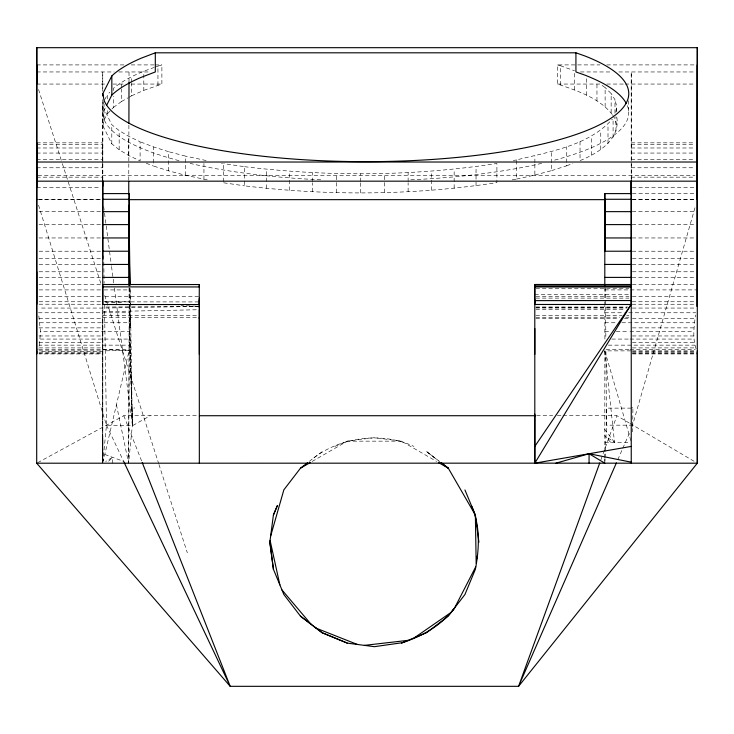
<?xml version="1.0" encoding="UTF-8"?>
<svg xmlns="http://www.w3.org/2000/svg" width="734" height="734" viewBox="0 0 734 734"><rect width="100%" height="100%" fill="white"/><g stroke="black" fill="none" stroke-linecap="round" stroke-linejoin="round"><path stroke-width="0.55" stroke-dasharray="3.67 2.75" d="M102.751 180.335L102.751 99.319M102.751 91.346L102.751 71.96L102.778 88.97M102.788 436.005L102.76 460.934L102.815 438.482M102.879 106.641L111.797 124.688L119.165 130.597L128.633 136.304L140.111 141.763L140.111 160.902L128.633 155.452L119.165 149.745L111.797 143.827L102.879 125.78L102.879 106.641L104.054 100.696M102.879 125.78L104.054 119.835L104.054 104.072M104.054 119.835L107.604 113.605L107.604 109.1M107.604 98.962L107.604 94.466L109.779 92.163M111.797 143.827L111.797 124.688M112.577 463.209L112.577 457.328L105.705 461.438M111.963 109.017L113.412 107.485L113.412 96.227M113.412 90.594L113.412 88.346C125.275 78.648 139.543 72.519 153.911 67.556M119.165 149.745L119.165 130.597M113.412 107.485L121.431 101.54L121.431 89.153M121.431 88.025L121.431 82.391M128.633 155.452L128.633 136.304M129.166 287.976L129.166 302.692L129.166 301.757L104.072 301.757M130.166 288.526L132.377 425.114L128.606 463.227L129.184 305.316M128.826 97.374L131.597 95.805L131.597 83.419M131.597 82.3L131.597 76.666M131.597 95.805L143.8 90.355L143.8 71.216M207.245 179.867L185.574 175.279L168.71 170.866L153.507 166.058L153.507 163.801M153.507 162.682L153.507 146.91L140.111 141.763M157.948 85.227L157.948 66.088L161.884 64.913L161.884 84.061L143.8 90.355M168.71 170.866L168.71 151.718L153.507 146.91M185.574 175.279L185.574 156.14L168.71 151.718M203.951 179.27L203.951 163.508M223.696 181.683L223.696 163.664L221.503 163.269M244.624 166.701C328.318 176.857 413.517 176.325 496.9 163.48L496.9 182.619C413.517 195.464 328.318 196.006 244.624 185.84L244.624 166.701L223.696 163.664M266.552 188.363L266.552 182.738M266.552 181.61L266.552 169.224M289.297 190.345L289.297 171.206M312.656 191.767L312.656 182.757M312.656 181.628L312.656 172.628M336.429 192.62L336.429 173.472M360.403 192.895L360.403 182.757M360.403 181.628L360.403 173.747M384.368 192.583L384.368 173.444M408.122 191.702L408.122 182.693M408.122 181.564L408.122 172.563M431.445 190.253L431.445 171.105M454.153 188.234L454.153 169.095M476.036 185.693L476.036 166.545M512.194 179.858L516.571 179.068L516.571 159.92C549.784 151.608 588.319 145.837 612.358 119.156M516.571 179.068L534.866 175.05L534.866 163.783M534.866 162.664L534.866 155.902M534.866 175.05L551.647 170.609L551.647 163.847M551.647 162.728L551.647 151.461M612.248 114.476C598.962 97.65 577.144 90.805 557.592 84.052L557.592 64.904L599.944 64.904M560.418 84.887L560.418 65.739L557.592 64.904M551.647 170.609L566.74 165.783L566.74 163.526M566.74 162.398L566.74 146.635M574.511 89.915L574.511 73.024M580.034 141.469L580.034 160.608C598.311 153.149 621.294 139.249 616.588 116.045M586.723 95.255L586.723 76.116M591.402 155.14L591.402 136.001M596.962 100.879L596.962 81.731M600.751 149.415L600.751 130.276M604.899 339.071L604.816 305.307M605.128 106.714L605.128 87.575L600.586 84.327M608 143.497L608 124.358M611.147 112.724L611.156 93.585L605.128 87.575M613.083 137.432L613.083 119.413M614.982 113.229L614.982 99.714L611.156 93.585M615.954 131.267L615.954 116.623M616.588 111.54L616.588 105.916L614.982 99.714M628.643 110.834L628.643 100.705M631.231 180.335L631.231 71.96L631.24 180.032M102.76 180.041L102.879 113.164M128.771 180.27L128.9 124.404M129 82.217L129.028 71.96M604.834 457.704L604.834 349.696M102.861 440.363L102.76 462.062L102.861 307.041L199.309 306.381L181.142 305.527M604.834 458.805L604.816 463.2L605.009 458.722M128.606 463.227L129.322 345.145L39.407 345.145L37.728 349.696M104.485 304.977L106.476 425.169L102.76 463.2L102.76 351.549L39.021 351.549M102.76 463.2L102.751 350.87L129.166 350.338L103.274 461.016M39.407 345.145L40.48 331.575L38.608 313.877M39.03 352.641L102.751 352.641L102.751 304.252M605.064 457.603L606.495 425.169L606.495 408.122L632.919 408.122L632.616 431.886M696.098 348.788C692.245 337.961 694.171 326.116 695.474 314.987M134.056 408.645L134.148 407.453M615.954 112.118L616.588 105.916M631.992 427.271L695.401 206.254M600.907 459.741L616.909 415.719L629.148 422.949M617.762 459.787L622.349 449.291M622.808 448.245L629.24 433.565M179.041 160.663A262.965 68.06 0 0 1 103.962 119.11L102.815 112.779L105.815 106.88M104.558 99.806L107.604 94.466M107.604 113.605L111.229 109.779M108.604 461.255L112.577 457.328M309.381 461.365C337.457 437.271 380.304 430.858 413.948 446.419M313.84 457.933L322.116 451.685M312.179 461.438L347.329 441.152L374.386 437.684L401.443 441.152L436.602 461.438M121.431 101.54L127.9 97.888M38.535 205.125L106.476 425.169L132.459 425.711L150.241 415.719M37.7 462.668L123.817 415.719L198.4 415.719M334.832 446.419L347.329 441.152L401.443 441.152M566.74 165.783L572.878 163.388M154.92 67.189L157.948 66.088M513.286 160.517L516.571 159.92M102.806 311.702L199.299 309.711M199.309 306.381L102.76 308.069L39.003 308.06M36.801 64.913L124.358 64.913M131.184 64.913L153.92 64.913M155.058 64.913L161.884 64.913M606.816 64.904L694.96 64.904M36.783 71.95L114.174 71.96M118.743 71.96L150.736 71.96M580.438 71.95L612.046 71.96M618.817 71.96L695.015 71.96M36.801 84.061L105.026 84.061M112.99 84.061L124.358 84.061M131.184 84.061L161.884 84.061M557.592 84.052L599.944 84.052M606.816 84.052L623.983 84.052M625.129 84.052L694.96 84.052M36.746 142.836L102.751 142.836L102.76 162.719M631.24 142.836L695.015 142.836M631.24 144.561L695.015 144.561M36.746 144.561L102.76 144.561M36.746 147.984L102.76 147.993M631.231 147.984L695.015 147.984M36.737 153.057L102.76 153.057M631.231 153.057L695.015 153.057M631.231 159.682L695.015 159.682M36.737 159.682L102.76 159.691M36.737 167.765L102.76 167.774M631.231 167.765L695.015 167.765M37.994 175.38L694.997 175.38M36.737 177.169L102.76 177.169M631.231 177.16L695.015 177.169M36.792 187.73L100.485 187.73M632.369 187.73L695.015 187.73M632.369 193.602L695.015 193.602M39.012 199.29L100.659 199.29M632.213 199.281L695.015 199.281M37.975 199.648L100.475 199.657M632.369 199.648L695.006 199.648M39.012 211.649L100.659 211.649M632.213 211.649L695.015 211.649M39.003 224.604L100.659 224.604M632.213 224.604L695.015 224.604M39.003 237.954L100.659 237.954M632.213 237.954L695.015 237.954M39.076 251.221L100.659 251.221M632.213 251.221L695.006 251.221M39.003 258.671L100.485 258.671M632.378 258.671L695.015 258.671M632.213 264.433L695.006 264.433M39.076 264.433L100.659 264.442M632.378 271.773L695.015 271.773M39.003 271.773L100.485 271.773M39.076 277.397L100.659 277.406M632.213 277.397L695.006 277.397M39.003 284.508L100.485 284.508M632.378 284.508L695.015 284.508M535.93 288.737L628.974 288.756M39.067 289.902L102.934 289.912M104.081 289.912L129.166 289.912M604.807 289.902L697.291 289.902M534.792 294.508L628.965 294.536M39.003 296.664L100.485 296.664M535.93 296.637L628.965 296.664M632.378 296.664L695.015 296.664M105.026 296.674L199.309 296.71M535.93 298.096L628.965 298.132M632.213 301.757L695.006 301.757M39.067 301.757L102.934 301.757M632.213 304.243L695.006 304.243M535.93 306.995L627.836 307.032M632.378 308.06L695.015 308.06M38.452 312.767L129.267 312.757L132.377 425.114L129.377 331.566L40.48 331.575M604.853 312.767L624.166 312.767M628.717 312.767L695.759 312.767M102.861 315.326L199.299 315.345M535.93 317.272L619.891 317.207M625.57 317.198L628.965 317.198M39.003 318.519L102.76 318.519L102.751 353.944L39.03 353.944M632.378 318.519L695.015 318.519M535.93 318.593L618.762 318.528M624.432 318.528L628.965 318.519M39.847 322.758L129.349 322.749L132.377 425.114L129.202 305.39M604.88 322.758L617.358 322.758M621.891 322.758L694.465 322.758M39.012 327.869L102.76 327.869M632.378 327.869L695.015 327.869M604.899 331.566L610.605 331.566M616.303 331.566L628.854 331.575M629.992 331.575L693.878 331.575M39.012 335.961L102.76 335.97M632.378 335.961L695.015 335.961M40.333 339.071L129.368 339.071M611.752 339.071L628.891 339.071M630.029 339.071L694.006 339.071M39.012 342.677L102.76 342.677M632.378 342.677L695.015 342.677M608.293 345.145L694.859 345.145M39.021 347.898L102.76 347.898M632.378 347.898L695.015 347.898M38.874 349.696L129.23 349.687M605.981 349.696L628.873 349.696M630.02 349.696L695.263 349.696M39.04 350.88L102.751 350.87M610.624 442.318L604.752 435.748L614.496 442.318L604.807 350.87L631.24 350.87M632.378 350.87L695.015 350.87M632.378 351.549L695.015 351.549M632.378 352.641L695.015 352.641M39.021 353.577L102.751 353.577M632.378 353.577L695.015 353.577M632.378 353.935L695.015 353.944M536.646 415.719L552.702 415.719M557.289 415.719L561.868 415.719M563.015 415.719L616.909 415.719M632.919 425.169L606.495 425.169L605.926 349.613M604.899 442.318L630.222 442.299M105.081 301.858L199.309 301.931M39.058 304.206L100.475 304.252M535.921 307.518L626.698 307.601M535.921 307.977L626.698 308.06M535.921 309.629L625.561 309.711M535.921 315.281L622.157 315.354M626.698 315.363L628.965 315.363M102.87 317.317L199.309 317.4M102.751 349.687L129.166 350.338M105.081 301.958L122.11 302.757M223.696 182.803L244.624 185.84M206.144 160.526L185.574 156.14M560.418 65.739L574.511 70.767M104.806 454.465L124.33 461.649M146.295 163.278L153.507 166.058M631.524 407.306L632.919 408.122M630.093 423.5L694.373 461.466M434.913 458.062L426.665 451.594L439.382 461.447M426.665 451.594L439.29 461.282M604.605 429.243L614.496 442.318M612.789 115.357L614.982 118.853L616.588 125.055M106.476 425.169L123.661 461.447M123.817 415.719L141.827 461.53M38.553 89.511L62.005 162.544M62.353 163.636L100.861 283.544M104.714 295.536L158.617 463.402M158.966 464.494L187.326 552.794M604.807 350.87L631.029 441.207M116.44 404.755L128.138 461.016M103.641 206.456L104.384 212.117M104.54 213.255L111.385 265.369M111.531 266.497L113.77 283.489M114.366 288.022L132.459 425.711M129.248 304.968L130.808 328.401L129.955 288.361M103.677 255.744L104.127 283.223M605.467 287.801L605.844 338.172M102.797 102.576L102.815 112.779M604.807 287.636L604.807 300.83M604.807 301.757L604.807 304.243M129.166 287.636L129.175 302.72M102.76 163.728L102.76 179.445M627.276 105.568A262.965 68.06 0 0 1 552.427 160.7M541.664 163.352A262.965 68.06 0 0 1 410.554 179.821M320.74 179.802A262.965 68.06 0 0 1 190.134 163.398"/><path stroke-width="1.1" d="M36.746 147.984L36.7 463.209L230.201 686.318L518.571 686.318L697.3 463.2L697.291 47.682L36.792 47.682L36.7 181.17L697.3 181.17L697.3 186.252M36.783 304.206L36.792 199.29M36.801 84.061L36.801 64.913M102.76 186.252L102.76 181.17L102.76 304.518L199.208 304.546L199.309 284.553L102.76 284.508L102.76 304.518M102.815 95.888L102.815 93.631L111.834 75.932A262.965 68.06 0 0 1 141.506 58.069L155.305 52.811L575.924 52.811L584.668 55.885A262.965 68.06 0 0 1 453.612 157.764A262.965 68.06 0 0 1 103.962 99.971L102.815 93.631M106.825 104.907L111.834 95.081L111.834 75.932M102.751 193.602L129.166 193.602L129.166 285.361M129.166 285.709L128.817 210.979M129.166 193.602L129.166 237.954L102.934 237.954M155.305 52.811L155.305 71.96L141.506 77.208A262.965 68.06 0 0 0 111.834 95.081M199.299 309.711L199.318 318.666M199.299 308.051L199.309 298.169M534.792 303.656L534.792 284.48L631.24 284.508L631.24 180.573M534.847 414.15L534.82 463.163L36.7 463.209M575.924 52.811L575.924 71.95L584.668 75.033A262.965 68.06 0 0 1 626.368 103.613M589.072 463.191L589.072 453.731L631.249 462.181L631.24 463.2M631.231 193.602L604.807 193.602L604.807 285.361M604.807 193.602L604.807 237.954L631.066 237.954M631.24 181.17L631.249 462.181M697.291 350.87L697.3 463.2L534.82 463.163L631.139 304.491L631.24 284.508M631.231 193.95L631.231 181.39M697.291 199.648L697.291 193.602M36.746 144.561L36.746 142.836L36.773 159.682M36.764 350.88L36.755 353.944L36.728 271.773M128.734 193.95L128.771 181.408M128.909 123.266L129 82.217M199.309 284.553L199.299 286.957L102.852 286.866M631.249 446.41L534.82 463.163L534.792 284.48M476.715 559.097L477.072 556.198M269.837 542.233L273.443 569.391L269.837 542.233L273.397 515.075L277.333 505.68L273.397 515.075M696.905 306.372L697.291 47.682M270.653 536.059L283.847 489.862L300.463 468.209L307.674 462.668M478.907 542.224L475.375 515.075L464.934 489.954M599.742 462.971L518.571 686.318L616.386 462.925M414.297 637.846L451.263 612.266L454.575 608L475.696 566.877M534.802 446.391L631.139 304.491L534.691 304.472M454.575 608C441.914 625.102 422.509 636.029 402.581 642.663L374.386 646.682L347.329 643.131L322.116 632.772L300.463 616.156L283.847 594.503L273.397 569.199M300.463 468.209L310.225 462.567M401.443 643.122L426.665 632.68L448.318 616.065L464.934 594.503L475.375 569.29C479.394 548.344 480.357 525.553 471.448 505.68M555.959 463.172L589.072 453.731L604.816 463.2M364.358 645.379L408.278 640.323M36.7 162.03L697.3 162.021M102.934 199.29L129.166 199.29M604.807 199.281L631.075 199.281M128.725 199.657L604.807 199.648L605.183 250.019M102.934 211.649L129.166 211.649M604.807 211.64L631.075 211.649M102.934 224.604L129.166 224.604M604.807 224.604L631.066 224.604M102.934 251.221L129.166 251.221M604.807 251.221L631.066 251.221M604.807 264.433L631.066 264.433M102.934 264.442L129.166 264.442M102.934 277.406L129.166 277.406M604.807 277.397L631.075 277.397M534.792 285.875L631.231 285.902M534.783 286.581L631.231 286.618M534.783 300.628L631.222 300.555M199.547 415.719L535.499 415.719M534.783 286.82L631.231 286.902M316.079 628.139L357.357 644.452M347.329 643.122L322.116 632.68L300.463 616.156M438.556 462.567L448.318 468.209L475.375 515.075L476.164 563.29M441.171 462.796L448.318 468.209L441.097 462.668M281.966 589.962L311.152 624.359M124.147 462.475L230.201 686.318L142.24 462.594M270.084 540.371L279.865 584.906M129.166 251.753L129.881 284.93M128.817 205.355L130.111 285.104M697.245 64.904L697.291 194.519M697.291 352.641L697.291 353.944M534.783 299.756L534.783 303.17M199.299 299.821L199.336 463.218M36.792 47.682L36.838 199.648M534.802 328.502L534.802 354.32M199.309 317.4L199.318 354.384M102.76 180.573L102.76 258.68M36.737 167.765L36.737 187.73"/></g></svg>
